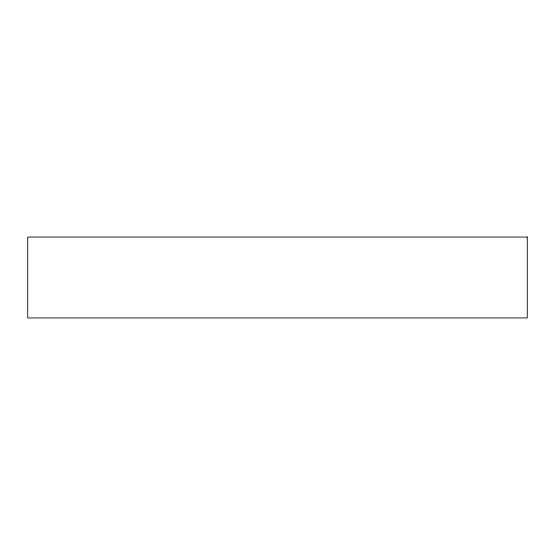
<?xml version="1.0" encoding="UTF-8"?>
<svg xmlns="http://www.w3.org/2000/svg" width="555" height="555" viewBox="0 0 555 555"><rect width="100%" height="100%" fill="white"/><g stroke="black" fill="none" stroke-linecap="round" stroke-linejoin="round"><path stroke-width="0.83" d="M527.25 237.054L27.75 237.054L27.75 317.946L527.25 317.946L527.25 237.054"/></g></svg>
